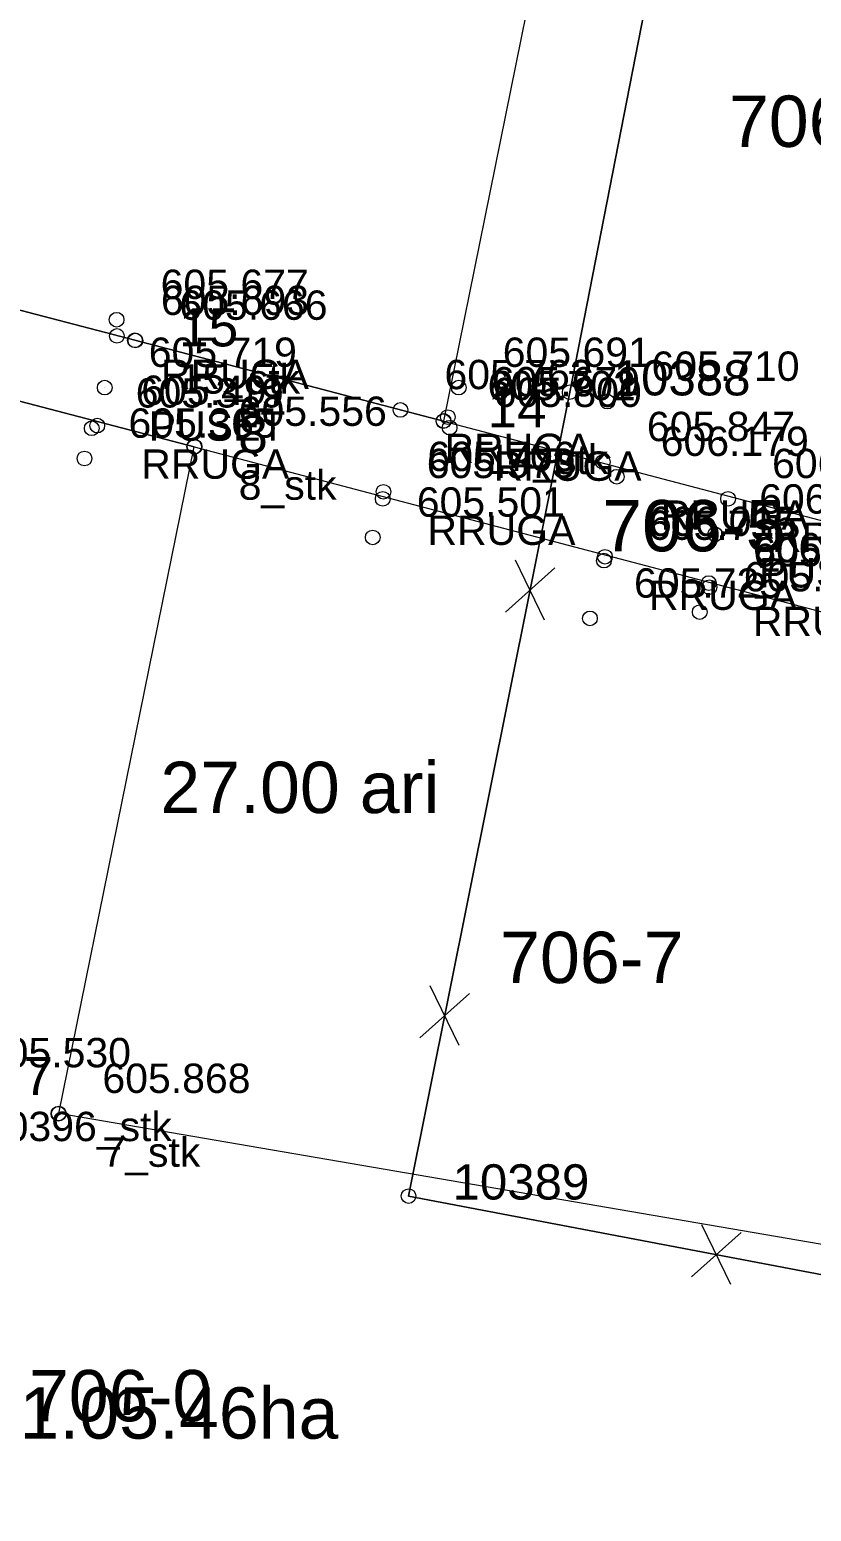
# Model space of a CAD drawing. Header units: metres. Extents: x 7508163 to 7512375, y 4694371 to 4696895.
# Drawn here: x 7508274.6 to 7508327.9, y 4696695.8 to 4696796.8 of the extents above; entities that cross this region are included whole.
import ezdxf
from ezdxf.enums import TextEntityAlignment as Align

# ---------------------------------------------------------------- set-up
doc = ezdxf.new("R2010")
doc.units = ezdxf.units.M
for name, color, linetype, lineweight in [('Matjet', 210, 'Continuous', 0), ('Ndarjet', 1, 'Continuous', 0), ('ndarjet praprake', 1, 'Continuous', 0), ('Nr-Ri', 1, 'Continuous', 0), ('Nr-Ri nd', 1, 'Continuous', 0), ('Parc-Baz', 7, 'Continuous', 0), ('Parc-Re', 1, 'Continuous', 0), ('Pikat Ndarjes', 1, 'Continuous', 0), ('Pikat zyrtare', 7, 'Continuous', 0)]:
    doc.layers.add(name, color=color, linetype=linetype, lineweight=lineweight)
doc.layers.add('shenime', color=7, linetype='Continuous')
doc.styles.get("Standard").update_dxf_attribs({"font": 'arial.ttf'})

# ---------------------------------------------------------------- blocks, each defined once
blk = doc.blocks.new('*U5', base_point=(7508300.46, 4696717.32))
at = {"layer": 'Pikat zyrtare', "linetype": 'ByBlock', "lineweight": -2}
blk.add_line((7508300.46, 4696717.32), (7508300.46, 4696717.32), dxfattribs=at)
blk.add_circle((7508300.46, 4696717.32), 0.5, dxfattribs=at)
at = {"layer": 'Pikat zyrtare', "linetype": 'ByBlock', "insert": (7508303.46, 4696719.49), "char_height": 2.4, "attachment_point": 1}
blk.add_mtext('10389', dxfattribs=at)
blk = doc.blocks.new('*U6', base_point=(7508311.45, 4696772.12))
at = {"layer": 'Pikat zyrtare', "linetype": 'ByBlock', "lineweight": -2}
blk.add_line((7508311.45, 4696772.12), (7508311.45, 4696772.12), dxfattribs=at)
blk.add_circle((7508311.45, 4696772.12), 0.5, dxfattribs=at)
at = {"layer": 'Pikat zyrtare', "linetype": 'ByBlock', "insert": (7508314.45, 4696774.3), "char_height": 2.4, "attachment_point": 1}
blk.add_mtext('10388', dxfattribs=at)
blk = doc.blocks.new('*U38', base_point=(7508276.62, 4696722.95, 605.87))
at = {"layer": 'Pikat Ndarjes', "linetype": 'ByBlock', "lineweight": -2}
blk.add_line((7508276.62, 4696722.95, 605.87), (7508276.62, 4696722.95, 605.87), dxfattribs=at)
blk.add_circle((7508276.62, 4696722.95, 605.87), 0.5, dxfattribs=at)
at = {"layer": 'Pikat Ndarjes', "linetype": 'ByBlock', "insert": (7508274.21, 4696726.81, 605.87), "char_height": 2.6, "attachment_point": 1}
blk.add_mtext('7', dxfattribs=at)
blk = doc.blocks.new('*U39', base_point=(7508285.85, 4696768.4, 605.56))
at = {"layer": 'Pikat Ndarjes', "linetype": 'ByBlock', "lineweight": -2}
blk.add_line((7508285.85, 4696768.4, 605.56), (7508285.85, 4696768.4, 605.56), dxfattribs=at)
blk.add_circle((7508285.85, 4696768.4, 605.56), 0.5, dxfattribs=at)
at = {"layer": 'Pikat Ndarjes', "linetype": 'ByBlock', "insert": (7508288.85, 4696770.58, 605.56), "char_height": 2.6, "attachment_point": 1}
blk.add_mtext('8', dxfattribs=at)
blk = doc.blocks.new('*U45', base_point=(7508302.84, 4696770.14, 605.7))
at = {"layer": 'Pikat Ndarjes', "linetype": 'ByBlock', "lineweight": -2}
blk.add_line((7508302.84, 4696770.14, 605.7), (7508302.84, 4696770.14, 605.7), dxfattribs=at)
blk.add_circle((7508302.84, 4696770.14, 605.7), 0.5, dxfattribs=at)
at = {"layer": 'Pikat Ndarjes', "linetype": 'ByBlock', "insert": (7508305.84, 4696772.32, 605.7), "char_height": 2.6, "attachment_point": 1}
blk.add_mtext('14', dxfattribs=at)
blk = doc.blocks.new('*U46', base_point=(7508281.81, 4696775.66, 605.67))
at = {"layer": 'Pikat Ndarjes', "linetype": 'ByBlock', "lineweight": -2}
blk.add_line((7508281.81, 4696775.66, 605.67), (7508281.81, 4696775.66, 605.67), dxfattribs=at)
blk.add_circle((7508281.81, 4696775.66, 605.67), 0.5, dxfattribs=at)
at = {"layer": 'Pikat Ndarjes', "linetype": 'ByBlock', "insert": (7508284.81, 4696777.84, 605.67), "char_height": 2.6, "attachment_point": 1}
blk.add_mtext('15', dxfattribs=at)
blk = doc.blocks.new('*U60', base_point=(7508279.24, 4696769.84, 605.5))
at = {"layer": 'Matjet', "linetype": 'ByBlock', "lineweight": -2}
blk.add_line((7508279.24, 4696769.84, 605.5), (7508279.24, 4696769.84, 605.5), dxfattribs=at)
blk.add_circle((7508279.24, 4696769.84, 605.5), 0.5, dxfattribs=at)
at = {"layer": 'Matjet', "linetype": 'ByBlock', "char_height": 2}
for s, insert, attachment_point in [('605.497', (7508282.24, 4696772.24, 605.5), 4), ('RRUGA', (7508282.24, 4696768.22, 605.5), 1)]:
    blk.add_mtext(s, dxfattribs=dict(at, insert=insert, attachment_point=attachment_point))
blk = doc.blocks.new('*U61', base_point=(7508280.58, 4696775.96, 605.69))
at = {"layer": 'Matjet', "linetype": 'ByBlock', "lineweight": -2}
blk.add_line((7508280.58, 4696775.96, 605.69), (7508280.58, 4696775.96, 605.69), dxfattribs=at)
blk.add_circle((7508280.58, 4696775.96, 605.69), 0.5, dxfattribs=at)
at = {"layer": 'Matjet', "linetype": 'ByBlock', "char_height": 2}
for s, insert, attachment_point in [('605.693', (7508283.58, 4696778.37, 605.69), 4), ('RRUGA', (7508283.58, 4696774.34, 605.69), 1)]:
    blk.add_mtext(s, dxfattribs=dict(at, insert=insert, attachment_point=attachment_point))
blk = doc.blocks.new('*U62', base_point=(7508280.563, 4696777.059, 605.677))
at = {"layer": 'Matjet', "linetype": 'ByBlock', "lineweight": -2}
blk.add_line((7508280.563, 4696777.059, 605.677), (7508280.563, 4696777.059, 605.677), dxfattribs=at)
blk.add_circle((7508280.563, 4696777.059, 605.677), 0.5, dxfattribs=at)
at = {"layer": 'Matjet', "linetype": 'ByBlock', "insert": (7508283.563, 4696779.459, 605.677), "char_height": 2, "attachment_point": 4}
blk.add_mtext('605.677', dxfattribs=at)
blk = doc.blocks.new('*U63', base_point=(7508278.862, 4696769.656, 605.319))
at = {"layer": 'Matjet', "linetype": 'ByBlock', "lineweight": -2}
blk.add_line((7508278.862, 4696769.656, 605.319), (7508278.862, 4696769.656, 605.319), dxfattribs=at)
blk.add_circle((7508278.862, 4696769.656, 605.319), 0.5, dxfattribs=at)
at = {"layer": 'Matjet', "linetype": 'ByBlock', "insert": (7508281.862, 4696772.056, 605.319), "char_height": 2, "attachment_point": 4}
blk.add_mtext('605.319', dxfattribs=at)
blk = doc.blocks.new('*U64', base_point=(7508278.369, 4696767.596, 605.365))
at = {"layer": 'Matjet', "linetype": 'ByBlock', "lineweight": -2}
blk.add_line((7508278.369, 4696767.596, 605.365), (7508278.369, 4696767.596, 605.365), dxfattribs=at)
blk.add_circle((7508278.369, 4696767.596, 605.365), 0.5, dxfattribs=at)
at = {"layer": 'Matjet', "linetype": 'ByBlock', "insert": (7508281.369, 4696769.996, 605.365), "char_height": 2, "attachment_point": 4}
blk.add_mtext('605.365', dxfattribs=at)
blk = doc.blocks.new('*U65', base_point=(7508279.75, 4696772.43, 605.72))
at = {"layer": 'Matjet', "linetype": 'ByBlock', "lineweight": -2}
blk.add_line((7508279.75, 4696772.43, 605.72), (7508279.75, 4696772.43, 605.72), dxfattribs=at)
blk.add_circle((7508279.75, 4696772.43, 605.72), 0.5, dxfattribs=at)
at = {"layer": 'Matjet', "linetype": 'ByBlock', "char_height": 2}
for s, insert, attachment_point in [('605.719', (7508282.75, 4696774.83, 605.72), 4), ('PUSET', (7508282.75, 4696770.81, 605.72), 1)]:
    blk.add_mtext(s, dxfattribs=dict(at, insert=insert, attachment_point=attachment_point))
blk = doc.blocks.new('*U66', base_point=(7508298.022, 4696762.216, 605.501))
at = {"layer": 'Matjet', "linetype": 'ByBlock', "lineweight": -2}
blk.add_line((7508298.022, 4696762.216, 605.501), (7508298.022, 4696762.216, 605.501), dxfattribs=at)
blk.add_circle((7508298.022, 4696762.216, 605.501), 0.5, dxfattribs=at)
at = {"layer": 'Matjet', "linetype": 'ByBlock', "insert": (7508301.022, 4696764.616, 605.501), "char_height": 2, "attachment_point": 4}
blk.add_mtext('605.501', dxfattribs=at)
blk = doc.blocks.new('*U67', base_point=(7508298.697, 4696764.848, 605.573))
at = {"layer": 'Matjet', "linetype": 'ByBlock', "lineweight": -2}
blk.add_line((7508298.697, 4696764.848, 605.573), (7508298.697, 4696764.848, 605.573), dxfattribs=at)
blk.add_circle((7508298.697, 4696764.848, 605.573), 0.5, dxfattribs=at)
at = {"layer": 'Matjet', "linetype": 'ByBlock', "insert": (7508301.697, 4696767.248, 605.573), "char_height": 2, "attachment_point": 4}
blk.add_mtext('605.573', dxfattribs=at)
blk = doc.blocks.new('*U68', base_point=(7508298.75, 4696765.33, 605.71))
at = {"layer": 'Matjet', "linetype": 'ByBlock', "lineweight": -2}
blk.add_line((7508298.75, 4696765.33, 605.71), (7508298.75, 4696765.33, 605.71), dxfattribs=at)
blk.add_circle((7508298.75, 4696765.33, 605.71), 0.5, dxfattribs=at)
at = {"layer": 'Matjet', "linetype": 'ByBlock', "char_height": 2}
for s, insert, attachment_point in [('605.706', (7508301.75, 4696767.73, 605.71), 4), ('RRUGA', (7508301.75, 4696763.71, 605.71), 1)]:
    blk.add_mtext(s, dxfattribs=dict(at, insert=insert, attachment_point=attachment_point))
blk = doc.blocks.new('*U69', base_point=(7508299.91, 4696770.91, 605.76))
at = {"layer": 'Matjet', "linetype": 'ByBlock', "lineweight": -2}
blk.add_line((7508299.91, 4696770.91, 605.76), (7508299.91, 4696770.91, 605.76), dxfattribs=at)
blk.add_circle((7508299.91, 4696770.91, 605.76), 0.5, dxfattribs=at)
at = {"layer": 'Matjet', "linetype": 'ByBlock', "char_height": 2}
for s, insert, attachment_point in [('605.763', (7508302.91, 4696773.31, 605.76), 4), ('RRUGA', (7508302.91, 4696769.29, 605.76), 1)]:
    blk.add_mtext(s, dxfattribs=dict(at, insert=insert, attachment_point=attachment_point))
blk = doc.blocks.new('*U70', base_point=(7508303.26, 4696769.7, 605.8))
at = {"layer": 'Matjet', "linetype": 'ByBlock', "lineweight": -2}
blk.add_line((7508303.26, 4696769.7, 605.8), (7508303.26, 4696769.7, 605.8), dxfattribs=at)
blk.add_circle((7508303.26, 4696769.7, 605.8), 0.5, dxfattribs=at)
at = {"layer": 'Matjet', "linetype": 'ByBlock', "char_height": 2}
for s, insert, attachment_point in [('605.800', (7508306.26, 4696772.1, 605.8), 4), ('RRUGA', (7508306.26, 4696768.08, 605.8), 1)]:
    blk.add_mtext(s, dxfattribs=dict(at, insert=insert, attachment_point=attachment_point))
blk = doc.blocks.new('*U71', base_point=(7508303.138, 4696770.418, 605.679))
at = {"layer": 'Matjet', "linetype": 'ByBlock', "lineweight": -2}
blk.add_line((7508303.138, 4696770.418, 605.679), (7508303.138, 4696770.418, 605.679), dxfattribs=at)
blk.add_circle((7508303.138, 4696770.418, 605.679), 0.5, dxfattribs=at)
at = {"layer": 'Matjet', "linetype": 'ByBlock', "insert": (7508306.138, 4696772.818, 605.679), "char_height": 2, "attachment_point": 4}
blk.add_mtext('605.679', dxfattribs=at)
blk = doc.blocks.new('*U72', base_point=(7508303.881, 4696772.428, 605.691))
at = {"layer": 'Matjet', "linetype": 'ByBlock', "lineweight": -2}
blk.add_line((7508303.881, 4696772.428, 605.691), (7508303.881, 4696772.428, 605.691), dxfattribs=at)
blk.add_circle((7508303.881, 4696772.428, 605.691), 0.5, dxfattribs=at)
at = {"layer": 'Matjet', "linetype": 'ByBlock', "insert": (7508306.881, 4696774.828, 605.691), "char_height": 2, "attachment_point": 4}
blk.add_mtext('605.691', dxfattribs=at)
blk = doc.blocks.new('*U73', base_point=(7508312.831, 4696756.696, 605.725))
at = {"layer": 'Matjet', "linetype": 'ByBlock', "lineweight": -2}
blk.add_line((7508312.831, 4696756.696, 605.725), (7508312.831, 4696756.696, 605.725), dxfattribs=at)
blk.add_circle((7508312.831, 4696756.696, 605.725), 0.5, dxfattribs=at)
at = {"layer": 'Matjet', "linetype": 'ByBlock', "insert": (7508315.831, 4696759.096, 605.725), "char_height": 2, "attachment_point": 4}
blk.add_mtext('605.725', dxfattribs=at)
blk = doc.blocks.new('*U74', base_point=(7508313.784, 4696760.64, 605.735))
at = {"layer": 'Matjet', "linetype": 'ByBlock', "lineweight": -2}
blk.add_line((7508313.784, 4696760.64, 605.735), (7508313.784, 4696760.64, 605.735), dxfattribs=at)
blk.add_circle((7508313.784, 4696760.64, 605.735), 0.5, dxfattribs=at)
at = {"layer": 'Matjet', "linetype": 'ByBlock', "insert": (7508316.784, 4696763.04, 605.735), "char_height": 2, "attachment_point": 4}
blk.add_mtext('605.735', dxfattribs=at)
blk = doc.blocks.new('*U75', base_point=(7508313.85, 4696760.9, 606.01))
at = {"layer": 'Matjet', "linetype": 'ByBlock', "lineweight": -2}
blk.add_line((7508313.85, 4696760.9, 606.01), (7508313.85, 4696760.9, 606.01), dxfattribs=at)
blk.add_circle((7508313.85, 4696760.9, 606.01), 0.5, dxfattribs=at)
at = {"layer": 'Matjet', "linetype": 'ByBlock', "char_height": 2}
for s, insert, attachment_point in [('606.015', (7508316.85, 4696763.3, 606.01), 4), ('RRUGA', (7508316.85, 4696759.28, 606.01), 1)]:
    blk.add_mtext(s, dxfattribs=dict(at, insert=insert, attachment_point=attachment_point))
blk = doc.blocks.new('*U76', base_point=(7508314.65, 4696766.36, 606.18))
at = {"layer": 'Matjet', "linetype": 'ByBlock', "lineweight": -2}
blk.add_line((7508314.65, 4696766.36, 606.18), (7508314.65, 4696766.36, 606.18), dxfattribs=at)
blk.add_circle((7508314.65, 4696766.36, 606.18), 0.5, dxfattribs=at)
at = {"layer": 'Matjet', "linetype": 'ByBlock', "char_height": 2}
for s, insert, attachment_point in [('606.179', (7508317.65, 4696768.76, 606.18), 4), ('RRUGA', (7508317.65, 4696764.74, 606.18), 1)]:
    blk.add_mtext(s, dxfattribs=dict(at, insert=insert, attachment_point=attachment_point))
blk = doc.blocks.new('*U77', base_point=(7508313.709, 4696767.37, 605.847))
at = {"layer": 'Matjet', "linetype": 'ByBlock', "lineweight": -2}
blk.add_line((7508313.709, 4696767.37, 605.847), (7508313.709, 4696767.37, 605.847), dxfattribs=at)
blk.add_circle((7508313.709, 4696767.37, 605.847), 0.5, dxfattribs=at)
at = {"layer": 'Matjet', "linetype": 'ByBlock', "insert": (7508316.709, 4696769.77, 605.847), "char_height": 2, "attachment_point": 4}
blk.add_mtext('605.847', dxfattribs=at)
blk = doc.blocks.new('*U78', base_point=(7508314.016, 4696771.478, 605.71))
at = {"layer": 'Matjet', "linetype": 'ByBlock', "lineweight": -2}
blk.add_line((7508314.016, 4696771.478, 605.71), (7508314.016, 4696771.478, 605.71), dxfattribs=at)
blk.add_circle((7508314.016, 4696771.478, 605.71), 0.5, dxfattribs=at)
at = {"layer": 'Matjet', "linetype": 'ByBlock', "insert": (7508317.016, 4696773.878, 605.71), "char_height": 2, "attachment_point": 4}
blk.add_mtext('605.710', dxfattribs=at)
blk = doc.blocks.new('*U79', base_point=(7508321.36, 4696762.43, 606.17))
at = {"layer": 'Matjet', "linetype": 'ByBlock', "lineweight": -2}
blk.add_line((7508321.36, 4696762.43, 606.17), (7508321.36, 4696762.43, 606.17), dxfattribs=at)
blk.add_circle((7508321.36, 4696762.43, 606.17), 0.5, dxfattribs=at)
at = {"layer": 'Matjet', "linetype": 'ByBlock', "char_height": 2}
for s, insert, attachment_point in [('606.174', (7508324.36, 4696764.83, 606.17), 4), ('PUSET', (7508324.36, 4696760.81, 606.17), 1)]:
    blk.add_mtext(s, dxfattribs=dict(at, insert=insert, attachment_point=attachment_point))
blk = doc.blocks.new('*U80', base_point=(7508320.311, 4696757.131, 605.581))
at = {"layer": 'Matjet', "linetype": 'ByBlock', "lineweight": -2}
blk.add_line((7508320.311, 4696757.131, 605.581), (7508320.311, 4696757.131, 605.581), dxfattribs=at)
blk.add_circle((7508320.311, 4696757.131, 605.581), 0.5, dxfattribs=at)
at = {"layer": 'Matjet', "linetype": 'ByBlock', "insert": (7508323.311, 4696759.531, 605.581), "char_height": 2, "attachment_point": 4}
blk.add_mtext('605.581', dxfattribs=at)
blk = doc.blocks.new('*U81', base_point=(7508320.974, 4696758.825, 605.898))
at = {"layer": 'Matjet', "linetype": 'ByBlock', "lineweight": -2}
blk.add_line((7508320.974, 4696758.825, 605.898), (7508320.974, 4696758.825, 605.898), dxfattribs=at)
blk.add_circle((7508320.974, 4696758.825, 605.898), 0.5, dxfattribs=at)
at = {"layer": 'Matjet', "linetype": 'ByBlock', "insert": (7508323.974, 4696761.225, 605.898), "char_height": 2, "attachment_point": 4}
blk.add_mtext('605.898', dxfattribs=at)
blk = doc.blocks.new('*U82', base_point=(7508320.93, 4696759.11, 606.14))
at = {"layer": 'Matjet', "linetype": 'ByBlock', "lineweight": -2}
blk.add_line((7508320.93, 4696759.11, 606.14), (7508320.93, 4696759.11, 606.14), dxfattribs=at)
blk.add_circle((7508320.93, 4696759.11, 606.14), 0.5, dxfattribs=at)
at = {"layer": 'Matjet', "linetype": 'ByBlock', "char_height": 2}
for s, insert, attachment_point in [('606.145', (7508323.93, 4696761.51, 606.14), 4), ('RRUGA', (7508323.93, 4696757.49, 606.14), 1)]:
    blk.add_mtext(s, dxfattribs=dict(at, insert=insert, attachment_point=attachment_point))
blk = doc.blocks.new('*U83', base_point=(7508322.24, 4696764.85, 606.29))
at = {"layer": 'Matjet', "linetype": 'ByBlock', "lineweight": -2}
blk.add_line((7508322.24, 4696764.85, 606.29), (7508322.24, 4696764.85, 606.29), dxfattribs=at)
blk.add_circle((7508322.24, 4696764.85, 606.29), 0.5, dxfattribs=at)
at = {"layer": 'Matjet', "linetype": 'ByBlock', "char_height": 2}
for s, insert, attachment_point in [('606.289', (7508325.24, 4696767.25, 606.29), 4), ('RRUGA', (7508325.24, 4696763.23, 606.29), 1)]:
    blk.add_mtext(s, dxfattribs=dict(at, insert=insert, attachment_point=attachment_point))
blk = doc.blocks.new('*U134', base_point=(7508268.44, 4696724.69, 605.53))
at = {"layer": 'Matjet', "linetype": 'ByBlock', "lineweight": -2}
blk.add_line((7508268.44, 4696724.69, 605.53), (7508268.44, 4696724.69, 605.53), dxfattribs=at)
blk.add_circle((7508268.44, 4696724.69, 605.53), 0.5, dxfattribs=at)
at = {"layer": 'Matjet', "linetype": 'ByBlock', "char_height": 2}
for s, insert, attachment_point in [('605.530', (7508271.44, 4696727.09, 605.53), 4), ('10396_stk', (7508271.44, 4696723.07, 605.53), 1)]:
    blk.add_mtext(s, dxfattribs=dict(at, insert=insert, attachment_point=attachment_point))
blk = doc.blocks.new('*U135', base_point=(7508276.59, 4696722.94, 605.87))
at = {"layer": 'Matjet', "linetype": 'ByBlock', "lineweight": -2}
blk.add_line((7508276.59, 4696722.94, 605.87), (7508276.59, 4696722.94, 605.87), dxfattribs=at)
blk.add_circle((7508276.59, 4696722.94, 605.87), 0.5, dxfattribs=at)
at = {"layer": 'Matjet', "linetype": 'ByBlock', "char_height": 2}
for s, insert, attachment_point in [('605.868', (7508279.59, 4696725.34, 605.87), 4), ('7_stk', (7508279.59, 4696721.32, 605.87), 1)]:
    blk.add_mtext(s, dxfattribs=dict(at, insert=insert, attachment_point=attachment_point))
blk = doc.blocks.new('*U157', base_point=(7508302.85, 4696770.16, 605.7))
at = {"layer": 'Matjet', "linetype": 'ByBlock', "lineweight": -2}
blk.add_line((7508302.85, 4696770.16, 605.7), (7508302.85, 4696770.16, 605.7), dxfattribs=at)
blk.add_circle((7508302.85, 4696770.16, 605.7), 0.5, dxfattribs=at)
at = {"layer": 'Matjet', "linetype": 'ByBlock', "char_height": 2}
for s, insert, attachment_point in [('605.702', (7508305.85, 4696772.56, 605.7), 4), ('14_stk', (7508305.85, 4696768.54, 605.7), 1)]:
    blk.add_mtext(s, dxfattribs=dict(at, insert=insert, attachment_point=attachment_point))
blk = doc.blocks.new('*U158', base_point=(7508285.88, 4696768.41, 605.56))
at = {"layer": 'Matjet', "linetype": 'ByBlock', "lineweight": -2}
blk.add_line((7508285.88, 4696768.41, 605.56), (7508285.88, 4696768.41, 605.56), dxfattribs=at)
blk.add_circle((7508285.88, 4696768.41, 605.56), 0.5, dxfattribs=at)
at = {"layer": 'Matjet', "linetype": 'ByBlock', "char_height": 2}
for s, insert, attachment_point in [('605.556', (7508288.88, 4696770.81, 605.56), 4), ('8_stk', (7508288.88, 4696766.79, 605.56), 1)]:
    blk.add_mtext(s, dxfattribs=dict(at, insert=insert, attachment_point=attachment_point))
blk = doc.blocks.new('*U159', base_point=(7508281.84, 4696775.64, 605.67))
at = {"layer": 'Matjet', "linetype": 'ByBlock', "lineweight": -2}
blk.add_line((7508281.84, 4696775.64, 605.67), (7508281.84, 4696775.64, 605.67), dxfattribs=at)
blk.add_circle((7508281.84, 4696775.64, 605.67), 0.5, dxfattribs=at)
at = {"layer": 'Matjet', "linetype": 'ByBlock', "char_height": 2}
for s, insert, attachment_point in [('605.666', (7508284.84, 4696778.04, 605.67), 4), ('15_stk', (7508284.84, 4696774.02, 605.67), 1)]:
    blk.add_mtext(s, dxfattribs=dict(at, insert=insert, attachment_point=attachment_point))

msp = doc.modelspace()

# ---------------------------------------------------------------- linework, layer by layer
at = {"layer": 'Ndarjet'}
for points in [[(7508313.78, 4696824.11), (7508302.84, 4696770.14)], [(7508212.93, 4696793.67), (7508259.59, 4696781.47), (7508281.81, 4696775.66), (7508302.84, 4696770.14), (7508356.17, 4696756.13)], [(7508212.93, 4696787.47), (7508285.85, 4696768.4), (7508339.96, 4696754.18), (7508354.5, 4696750.36)], [(7508343.08, 4696711.55), (7508276.62, 4696722.95), (7508285.85, 4696768.4)]]:
    msp.add_lwpolyline(points, dxfattribs=at)
at = {"layer": 'ndarjet praprake', "color": 1}
for points in [[(7508302.84, 4696770.14), (7508281.81, 4696775.66), (7508259.59, 4696781.47), (7508270.38, 4696836.46), (7508277.53, 4696834.89), (7508313.78, 4696824.11), (7508302.84, 4696770.14)], [(7508343.08, 4696711.55), (7508276.62, 4696722.95), (7508285.85, 4696768.4), (7508339.96, 4696754.18), (7508334.53, 4696735.43), (7508348.91, 4696731.15), (7508348.91, 4696731.15), (7508343.16, 4696711.84), (7508343.08, 4696711.55), (7508276.62, 4696722.95)]]:
    msp.add_lwpolyline(points, dxfattribs=at)
at = {"layer": 'ndarjet praprake', "color": 1, "elevation": 610.32}
msp.add_lwpolyline([(7508357.04, 4696759.12), (7508360.2, 4696770.03), (7508367.05, 4696784.34), (7508352.94, 4696789.07), (7508359.63, 4696808.98), (7508356.13, 4696810.16), (7508321.19, 4696821.9), (7508313.78, 4696824.11), (7508302.84, 4696770.14), (7508356.17, 4696756.13), (7508357.04, 4696759.12)], dxfattribs=at)
at = {"layer": 'ndarjet praprake', "color": 1, "linetype": 'Continuous', "flags": 128}
msp.add_lwpolyline([(7508343.08, 4696711.55), (7508276.62, 4696722.95), (7508285.85, 4696768.4), (7508212.93, 4696787.47), (7508212.93, 4696782.93), (7508215.57, 4696763.22), (7508215.24, 4696734.24), (7508268.4, 4696724.72), (7508243.88, 4696612.83), (7508250.13, 4696614.15), (7508259.21, 4696614.9), (7508259.39, 4696616.03), (7508269.7, 4696615.56), (7508265.29, 4696587.62), (7508282.82, 4696586.17), (7508294.36, 4696610.33), (7508302.95, 4696636.18), (7508314.9, 4696663.25), (7508324.65, 4696675.79), (7508341.83, 4696703.51), (7508342.42, 4696709.34), (7508343.08, 4696711.55)], dxfattribs=at)
at = {"layer": 'Parc-Baz', "flags": 128}
for points in [[(7508244.61, 4696836.33), (7508256.46, 4696839.5), (7508277.53, 4696834.89), (7508321.19, 4696821.9), (7508311.45, 4696772.12), (7508300.46, 4696717.32), (7508342.42, 4696709.34), (7508341.83, 4696703.51), (7508324.65, 4696675.79)], [(7508321.19, 4696821.9), (7508376.18, 4696803.42), (7508360.2, 4696770.03), (7508349.88, 4696734.42), (7508342.42, 4696709.34), (7508300.46, 4696717.32), (7508311.45, 4696772.12), (7508321.19, 4696821.9)]]:
    msp.add_lwpolyline(points, dxfattribs=at)
at = {"layer": 'Parc-Re', "flags": 128}
for points in [[(7508309.74, 4696756.59), (7508307.75, 4696760.67)], [(7508307.06, 4696757.12), (7508310.43, 4696760.15)], [(7508303.92, 4696727.58), (7508301.93, 4696731.66)], [(7508301.24, 4696728.11), (7508304.61, 4696731.14)], [(7508322.43, 4696711.29), (7508320.45, 4696715.37)], [(7508319.75, 4696711.81), (7508323.13, 4696714.84)]]:
    msp.add_lwpolyline(points, dxfattribs=at)

# ---------------------------------------------------------------- block references
at = {"layer": 'Matjet'}
for name, p in [('*U62', (7508280.56, 4696777.06, 605.68)), ('*U61', (7508280.58, 4696775.96, 605.69)), ('*U159', (7508281.84, 4696775.64, 605.67)), ('*U65', (7508279.75, 4696772.43, 605.72)), ('*U72', (7508303.88, 4696772.43, 605.69)), ('*U78', (7508314.02, 4696771.48, 605.71)), ('*U69', (7508299.91, 4696770.91, 605.76)), ('*U157', (7508302.85, 4696770.16, 605.7)), ('*U71', (7508303.14, 4696770.42, 605.68)), ('*U63', (7508278.86, 4696769.66, 605.32)), ('*U60', (7508279.24, 4696769.84, 605.5)), ('*U70', (7508303.26, 4696769.7, 605.8)), ('*U158', (7508285.88, 4696768.41, 605.56)), ('*U64', (7508278.37, 4696767.6, 605.37)), ('*U77', (7508313.71, 4696767.37, 605.85)), ('*U76', (7508314.65, 4696766.36, 606.18)), ('*U68', (7508298.75, 4696765.33, 605.71)), ('*U67', (7508298.7, 4696764.85, 605.57)), ('*U83', (7508322.24, 4696764.85, 606.29)), ('*U66', (7508298.02, 4696762.22, 605.5)), ('*U79', (7508321.36, 4696762.43, 606.17)), ('*U74', (7508313.78, 4696760.64, 605.74)), ('*U75', (7508313.85, 4696760.9, 606.01)), ('*U82', (7508320.93, 4696759.11, 606.14)), ('*U81', (7508320.97, 4696758.83, 605.9)), ('*U80', (7508320.31, 4696757.13, 605.58)), ('*U73', (7508312.83, 4696756.7, 605.73)), ('*U134', (7508268.44, 4696724.69, 605.53)), ('*U135', (7508276.59, 4696722.94, 605.87))]:
    msp.add_blockref(name, p, dxfattribs=at)
at = {"layer": 'Pikat Ndarjes'}
for name, p in [('*U46', (7508281.81, 4696775.66, 605.67)), ('*U45', (7508302.84, 4696770.14, 605.7)), ('*U39', (7508285.85, 4696768.4, 605.56)), ('*U38', (7508276.62, 4696722.95, 605.87))]:
    msp.add_blockref(name, p, dxfattribs=at)
at = {"layer": 'Pikat zyrtare'}
for name, p in [('*U6', (7508311.45, 4696772.12)), ('*U5', (7508300.46, 4696717.32))]:
    msp.add_blockref(name, p, dxfattribs=at)

# ---------------------------------------------------------------- texts
at = {"layer": 'Nr-Ri'}
msp.add_text('706-0', height=3.5, dxfattribs=at).set_placement((7508274.58, 4696701.97))
at = {"layer": 'Nr-Ri nd'}
for s, p in [('706-3', (7508322.3, 4696788.84)), ('706-5', (7508313.66, 4696761.27)), ('706-7', (7508306.7, 4696731.84))]:
    msp.add_text(s, height=3.5, dxfattribs=at).set_placement(p)
at = {"layer": 'shenime', "color": 6}
msp.add_text('27.00 ari', height=3.5, dxfattribs=at).set_placement((7508283.54, 4696743.43))
msp.add_text('01.05.46ha', height=3.5, dxfattribs=at).set_placement((7508283.45, 4696702.54), align=Align.MIDDLE_CENTER)

doc.saveas('drawing.dxf')
